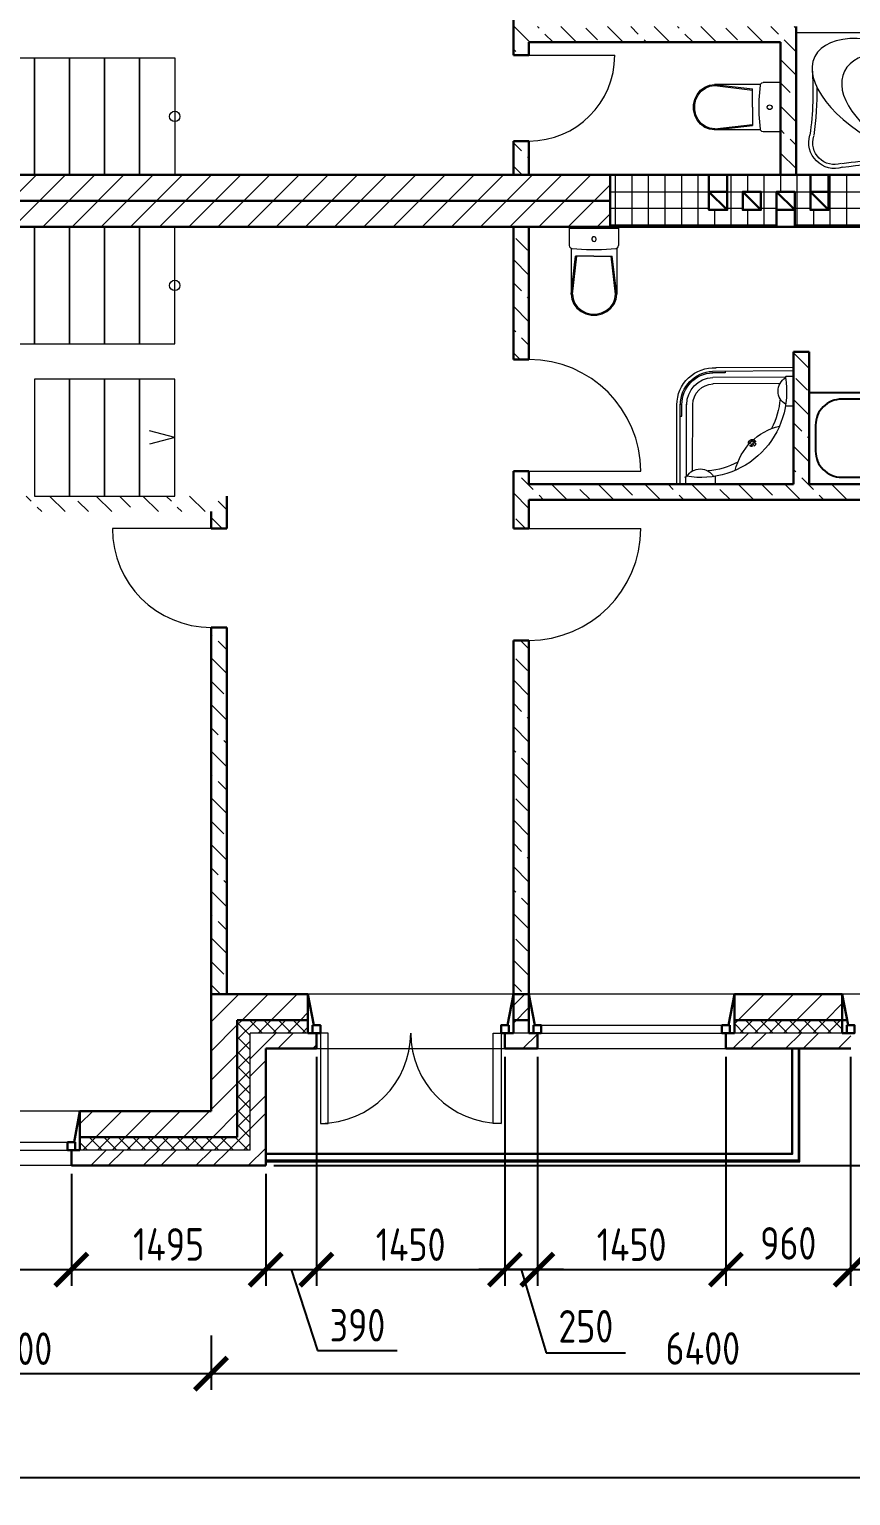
# Model space of a CAD drawing. Header units: millimetres. Extents: x -56498 to 234605, y -296269 to -29969.
# Drawn here: x 87183 to 93502, y -139569 to -128291 of the extents above; entities that cross this region are included whole.
import ezdxf

# ---------------------------------------------------------------- set-up
doc = ezdxf.new("R2010")
doc.units = ezdxf.units.MM
doc.header["$LTSCALE"] = 100
doc.header["$PDMODE"] = 35
doc.linetypes.add('HIDDEN', pattern=[0.375, 0.25, -0.125])
for name, color, linetype, lineweight in [('0.3', 7, 'Continuous', 30), ('Розміри 0.09', 5, 'Continuous', 9), ('Сантехника', 3, 'Continuous', 25), ('Сантехніка 0.18', 92, 'Continuous', 18), ('Тонкі 0.18', 142, 'Continuous', 18), ('Штрихування 0.09', 253, 'Continuous', 9)]:
    doc.layers.add(name, color=color, linetype=linetype, lineweight=lineweight)
doc.styles.add('GOST 2.304', font='CS_Gost2304.shx')
doc.dimstyles.new('SPDS', dxfattribs={"dimscale": 100, "dimtxt": 2.5, "dimasz": 2.5, "dimexe": 1.25, "dimexo": 0.625, "dimtad": 1, "dimrnd": 0.001, "dimtxsty": 'GOST 2.304', "dimblk": 'ARCHTICK', "dimcen": 2.5, "dimdle": 2, "dimadec": 0, "dimazin": 2, "dimtfac": 0.75, "dimtmove": 1, "dimatfit": 3, "dimfxl": 0, "dimtolj": 1, "dimarcsym": 0})

# ---------------------------------------------------------------- blocks, each defined once
blk = doc.blocks.new('_ArchTick')
at = {"color": 0, "linetype": 'ByBlock', "const_width": 0.15}
blk.add_lwpolyline([(-0.5, -0.5), (0.5, 0.5)], dxfattribs=at)
blk = doc.blocks.new('*D146')
at = {"layer": 'Defpoints', "color": 0, "transparency": 16777216}
for p in [(85582, -138293), (88582, -138274), (88582, -138630)]:
    blk.add_point(p, dxfattribs=at)
at = {"layer": 'Розміри 0.09', "color": 0, "lineweight": -2, "transparency": 16777216}
for p, q in [((85582, -138355), (85582, -138755)), ((88582, -138336), (88582, -138755)), ((85382, -138630), (88782, -138630))]:
    blk.add_line(p, q, dxfattribs=at)
at = {"layer": 'Розміри 0.09', "color": 0, "lineweight": -2, "transparency": 16777216, "xscale": 250, "yscale": 250, "zscale": 250, "rotation": 180}
blk.add_blockref('_ArchTick', (85582, -138630), dxfattribs=at)
at = {"layer": 'Розміри 0.09', "color": 0, "lineweight": -2, "transparency": 16777216, "xscale": 250, "yscale": 250, "zscale": 250}
blk.add_blockref('_ArchTick', (88582, -138630), dxfattribs=at)
at = {"layer": 'Розміри 0.09', "color": 0, "transparency": 16777216, "insert": (87082, -138438), "char_height": 250, "attachment_point": 5, "style": 'GOST 2.304'}
blk.add_mtext('\\A1;3000', dxfattribs=at)
blk = doc.blocks.new('*D147')
at = {"layer": 'Defpoints', "color": 0, "transparency": 16777216}
for p in [(94982, -138074), (88582, -138274), (94982, -138630)]:
    blk.add_point(p, dxfattribs=at)
at = {"layer": 'Розміри 0.09', "color": 0, "lineweight": -2, "transparency": 16777216}
for p, q in [((94982, -138137), (94982, -138755)), ((88582, -138336), (88582, -138755)), ((88382, -138630), (95182, -138630))]:
    blk.add_line(p, q, dxfattribs=at)
at = {"layer": 'Розміри 0.09', "color": 0, "lineweight": -2, "transparency": 16777216, "xscale": 250, "yscale": 250, "zscale": 250, "rotation": 180}
blk.add_blockref('_ArchTick', (88582, -138630), dxfattribs=at)
at = {"layer": 'Розміри 0.09', "color": 0, "lineweight": -2, "transparency": 16777216, "xscale": 250, "yscale": 250, "zscale": 250}
blk.add_blockref('_ArchTick', (94982, -138630), dxfattribs=at)
at = {"layer": 'Розміри 0.09', "color": 0, "transparency": 16777216, "insert": (92365, -138436), "char_height": 250, "attachment_point": 5, "style": 'GOST 2.304'}
blk.add_mtext('\\A1;6400', dxfattribs=at)
blk = doc.blocks.new('*D149')
at = {"layer": 'Defpoints', "color": 0, "transparency": 16777216}
for p in [(75082, -138630), (96082, -138630), (96082, -139430)]:
    blk.add_point(p, dxfattribs=at)
at = {"layer": 'Розміри 0.09', "color": 0, "lineweight": -2, "transparency": 16777216}
for p, q in [((75082, -138693), (75082, -139555)), ((96082, -138693), (96082, -139555)), ((74882, -139430), (96282, -139430))]:
    blk.add_line(p, q, dxfattribs=at)
at = {"layer": 'Розміри 0.09', "color": 0, "lineweight": -2, "transparency": 16777216, "xscale": 250, "yscale": 250, "zscale": 250, "rotation": 180}
blk.add_blockref('_ArchTick', (75082, -139430), dxfattribs=at)
at = {"layer": 'Розміри 0.09', "color": 0, "lineweight": -2, "transparency": 16777216, "xscale": 250, "yscale": 250, "zscale": 250}
blk.add_blockref('_ArchTick', (96082, -139430), dxfattribs=at)
at = {"layer": 'Розміри 0.09', "color": 0, "transparency": 16777216, "insert": (84966, -139233), "char_height": 250, "attachment_point": 5, "style": 'GOST 2.304'}
blk.add_mtext('\\A1;21000', dxfattribs=at)
blk = doc.blocks.new('*D183')
at = {"layer": 'Defpoints', "color": 0, "transparency": 16777216}
for p in [(86057, -137030), (87507, -137030), (87507, -137830)]:
    blk.add_point(p, dxfattribs=at)
at = {"layer": 'Розміри 0.09', "color": 0, "lineweight": -2, "transparency": 16777216}
for p, q in [((86057, -137093), (86057, -137955)), ((87507, -137093), (87507, -137955)), ((85857, -137830), (87707, -137830))]:
    blk.add_line(p, q, dxfattribs=at)
at = {"layer": 'Розміри 0.09', "color": 0, "lineweight": -2, "transparency": 16777216, "xscale": 250, "yscale": 250, "zscale": 250, "rotation": 180}
blk.add_blockref('_ArchTick', (86057, -137830), dxfattribs=at)
at = {"layer": 'Розміри 0.09', "color": 0, "lineweight": -2, "transparency": 16777216, "xscale": 250, "yscale": 250, "zscale": 250}
blk.add_blockref('_ArchTick', (87507, -137830), dxfattribs=at)
at = {"layer": 'Розміри 0.09', "color": 0, "transparency": 16777216, "insert": (86782, -137638), "char_height": 250, "attachment_point": 5, "style": 'GOST 2.304'}
blk.add_mtext('\\A1;1450', dxfattribs=at)
blk = doc.blocks.new('*D184')
at = {"layer": 'Defpoints', "color": 0, "transparency": 16777216}
for p in [(87507, -137030), (89002, -137030), (89002, -137830)]:
    blk.add_point(p, dxfattribs=at)
at = {"layer": 'Розміри 0.09', "color": 0, "lineweight": -2, "transparency": 16777216}
for p, q in [((87507, -137093), (87507, -137955)), ((89002, -137093), (89002, -137955)), ((87307, -137830), (89202, -137830))]:
    blk.add_line(p, q, dxfattribs=at)
at = {"layer": 'Розміри 0.09', "color": 0, "lineweight": -2, "transparency": 16777216, "xscale": 250, "yscale": 250, "zscale": 250, "rotation": 180}
blk.add_blockref('_ArchTick', (87507, -137830), dxfattribs=at)
at = {"layer": 'Розміри 0.09', "color": 0, "lineweight": -2, "transparency": 16777216, "xscale": 250, "yscale": 250, "zscale": 250}
blk.add_blockref('_ArchTick', (89002, -137830), dxfattribs=at)
at = {"layer": 'Розміри 0.09', "color": 0, "transparency": 16777216, "insert": (88255, -137636), "char_height": 250, "attachment_point": 5, "style": 'GOST 2.304'}
blk.add_mtext('\\A1;1495', dxfattribs=at)
blk = doc.blocks.new('*D127')
at = {"layer": 'Defpoints', "color": 0, "transparency": 16777216}
for p in [(96502, -136130), (89002, -137030), (97941, -137030)]:
    blk.add_point(p, dxfattribs=at)
at = {"layer": 'Розміри 0.09', "color": 0, "lineweight": -2, "transparency": 16777216}
for p, q in [((97941, -135930), (97941, -137230)), ((96565, -136130), (98066, -136130)), ((89065, -137030), (98066, -137030))]:
    blk.add_line(p, q, dxfattribs=at)
at = {"layer": 'Розміри 0.09', "color": 0, "lineweight": -2, "transparency": 16777216, "xscale": 250, "yscale": 250, "zscale": 250}
for p, rotation in [((97941, -136130), 90), ((97941, -137030), 270)]:
    blk.add_blockref('_ArchTick', p, dxfattribs=dict(at, rotation=rotation))
at = {"layer": 'Розміри 0.09', "color": 0, "transparency": 16777216, "insert": (97747, -136580), "char_height": 250, "attachment_point": 5, "rotation": 90, "style": 'GOST 2.304'}
blk.add_mtext('\\A1;900', dxfattribs=at)
blk = doc.blocks.new('*D129')
at = {"layer": 'Defpoints', "color": 0, "transparency": 16777216}
for p in [(93502, -136130), (94952, -136130), (94952, -137830)]:
    blk.add_point(p, dxfattribs=at)
at = {"layer": 'Розміри 0.09', "color": 0, "lineweight": -2, "transparency": 16777216}
for p, q in [((93502, -136193), (93502, -137955)), ((94952, -136193), (94952, -137955)), ((93302, -137830), (95152, -137830))]:
    blk.add_line(p, q, dxfattribs=at)
at = {"layer": 'Розміри 0.09', "color": 0, "lineweight": -2, "transparency": 16777216, "xscale": 250, "yscale": 250, "zscale": 250, "rotation": 180}
blk.add_blockref('_ArchTick', (93502, -137830), dxfattribs=at)
at = {"layer": 'Розміри 0.09', "color": 0, "lineweight": -2, "transparency": 16777216, "xscale": 250, "yscale": 250, "zscale": 250}
blk.add_blockref('_ArchTick', (94952, -137830), dxfattribs=at)
at = {"layer": 'Розміри 0.09', "color": 0, "transparency": 16777216, "insert": (94227, -137638), "char_height": 250, "attachment_point": 5, "style": 'GOST 2.304'}
blk.add_mtext('\\A1;1450', dxfattribs=at)
blk = doc.blocks.new('*D130')
at = {"layer": 'Defpoints', "color": 0, "transparency": 16777216}
for p in [(91092, -136130), (92542, -136130), (92542, -137830)]:
    blk.add_point(p, dxfattribs=at)
at = {"layer": 'Розміри 0.09', "color": 0, "lineweight": -2, "transparency": 16777216}
for p, q in [((91092, -136193), (91092, -137955)), ((92542, -136193), (92542, -137955)), ((90892, -137830), (92742, -137830))]:
    blk.add_line(p, q, dxfattribs=at)
at = {"layer": 'Розміри 0.09', "color": 0, "lineweight": -2, "transparency": 16777216, "xscale": 250, "yscale": 250, "zscale": 250, "rotation": 180}
blk.add_blockref('_ArchTick', (91092, -137830), dxfattribs=at)
at = {"layer": 'Розміри 0.09', "color": 0, "lineweight": -2, "transparency": 16777216, "xscale": 250, "yscale": 250, "zscale": 250}
blk.add_blockref('_ArchTick', (92542, -137830), dxfattribs=at)
at = {"layer": 'Розміри 0.09', "color": 0, "transparency": 16777216, "insert": (91817, -137638), "char_height": 250, "attachment_point": 5, "style": 'GOST 2.304'}
blk.add_mtext('\\A1;1450', dxfattribs=at)
blk = doc.blocks.new('*D131')
at = {"layer": 'Defpoints', "color": 0, "transparency": 16777216}
for p in [(89392, -136130), (90842, -136130), (90842, -137830)]:
    blk.add_point(p, dxfattribs=at)
at = {"layer": 'Розміри 0.09', "color": 0, "lineweight": -2, "transparency": 16777216}
for p, q in [((89392, -136193), (89392, -137955)), ((90842, -136193), (90842, -137955)), ((89192, -137830), (91042, -137830))]:
    blk.add_line(p, q, dxfattribs=at)
at = {"layer": 'Розміри 0.09', "color": 0, "lineweight": -2, "transparency": 16777216, "xscale": 250, "yscale": 250, "zscale": 250, "rotation": 180}
blk.add_blockref('_ArchTick', (89392, -137830), dxfattribs=at)
at = {"layer": 'Розміри 0.09', "color": 0, "lineweight": -2, "transparency": 16777216, "xscale": 250, "yscale": 250, "zscale": 250}
blk.add_blockref('_ArchTick', (90842, -137830), dxfattribs=at)
at = {"layer": 'Розміри 0.09', "color": 0, "transparency": 16777216, "insert": (90117, -137638), "char_height": 250, "attachment_point": 5, "style": 'GOST 2.304'}
blk.add_mtext('\\A1;1450', dxfattribs=at)
blk = doc.blocks.new('*D132')
at = {"layer": 'Defpoints', "color": 0, "transparency": 16777216}
for p in [(89392, -136130), (89002, -137030), (89392, -137830)]:
    blk.add_point(p, dxfattribs=at)
at = {"layer": 'Розміри 0.09', "color": 0, "lineweight": -2, "transparency": 16777216}
for p, q in [((89392, -136193), (89392, -137955)), ((89002, -137093), (89002, -137955)), ((88802, -137830), (89592, -137830)), ((89197, -137830), (89401, -138453)), ((89401, -138453), (90014, -138453))]:
    blk.add_line(p, q, dxfattribs=at)
at = {"layer": 'Розміри 0.09', "color": 0, "lineweight": -2, "transparency": 16777216, "xscale": 250, "yscale": 250, "zscale": 250, "rotation": 180}
blk.add_blockref('_ArchTick', (89002, -137830), dxfattribs=at)
at = {"layer": 'Розміри 0.09', "color": 0, "lineweight": -2, "transparency": 16777216, "xscale": 250, "yscale": 250, "zscale": 250}
blk.add_blockref('_ArchTick', (89392, -137830), dxfattribs=at)
at = {"layer": 'Розміри 0.09', "color": 0, "transparency": 16777216, "insert": (89708, -138258), "char_height": 250, "attachment_point": 5, "style": 'GOST 2.304'}
blk.add_mtext('\\A1;390', dxfattribs=at)
blk = doc.blocks.new('*D133')
at = {"layer": 'Defpoints', "color": 0, "transparency": 16777216}
for p in [(92542, -136130), (93502, -136130), (93502, -137830)]:
    blk.add_point(p, dxfattribs=at)
at = {"layer": 'Розміри 0.09', "color": 0, "lineweight": -2, "transparency": 16777216}
for p, q in [((92542, -136193), (92542, -137955)), ((93502, -136193), (93502, -137955)), ((92342, -137830), (93702, -137830))]:
    blk.add_line(p, q, dxfattribs=at)
at = {"layer": 'Розміри 0.09', "color": 0, "lineweight": -2, "transparency": 16777216, "xscale": 250, "yscale": 250, "zscale": 250, "rotation": 180}
blk.add_blockref('_ArchTick', (92542, -137830), dxfattribs=at)
at = {"layer": 'Розміри 0.09', "color": 0, "lineweight": -2, "transparency": 16777216, "xscale": 250, "yscale": 250, "zscale": 250}
blk.add_blockref('_ArchTick', (93502, -137830), dxfattribs=at)
at = {"layer": 'Розміри 0.09', "color": 0, "transparency": 16777216, "insert": (93022, -137628), "char_height": 250, "attachment_point": 5, "style": 'GOST 2.304'}
blk.add_mtext('\\A1;960', dxfattribs=at)
blk = doc.blocks.new('*D140')
at = {"layer": 'Defpoints', "color": 0, "transparency": 16777216}
for p in [(90842, -136130), (91092, -136130), (90842, -137830)]:
    blk.add_point(p, dxfattribs=at)
at = {"layer": 'Розміри 0.09', "color": 0, "lineweight": -2, "transparency": 16777216}
for p, q in [((90842, -136193), (90842, -137955)), ((91092, -136193), (91092, -137955)), ((91292, -137830), (90642, -137830)), ((90967, -137830), (91159, -138469)), ((91159, -138469), (91771, -138469))]:
    blk.add_line(p, q, dxfattribs=at)
at = {"layer": 'Розміри 0.09', "color": 0, "lineweight": -2, "transparency": 16777216, "xscale": 250, "yscale": 250, "zscale": 250, "rotation": 180}
blk.add_blockref('_ArchTick', (90842, -137830), dxfattribs=at)
at = {"layer": 'Розміри 0.09', "color": 0, "lineweight": -2, "transparency": 16777216, "xscale": 250, "yscale": 250, "zscale": 250}
blk.add_blockref('_ArchTick', (91092, -137830), dxfattribs=at)
at = {"layer": 'Розміри 0.09', "color": 0, "transparency": 16777216, "insert": (91465, -138266), "char_height": 250, "attachment_point": 5, "style": 'GOST 2.304'}
blk.add_mtext('\\A1;250', dxfattribs=at)
blk = doc.blocks.new('*D200')
at = {"layer": 'Defpoints', "color": 0, "transparency": 16777216}
for p in [(96502, -136130), (89002, -137030), (97941, -137030)]:
    blk.add_point(p, dxfattribs=at)
at = {"layer": 'Розміри 0.09', "color": 0, "lineweight": -2, "transparency": 16777216}
for p, q in [((97941, -135930), (97941, -137230)), ((96565, -136130), (98066, -136130)), ((89065, -137030), (98066, -137030))]:
    blk.add_line(p, q, dxfattribs=at)
at = {"layer": 'Розміри 0.09', "color": 0, "lineweight": -2, "transparency": 16777216, "xscale": 250, "yscale": 250, "zscale": 250}
for p, rotation in [((97941, -136130), 90), ((97941, -137030), 270)]:
    blk.add_blockref('_ArchTick', p, dxfattribs=dict(at, rotation=rotation))
at = {"layer": 'Розміри 0.09', "color": 0, "transparency": 16777216, "insert": (97747, -136580), "char_height": 250, "attachment_point": 5, "rotation": 90, "style": 'GOST 2.304'}
blk.add_mtext('\\A1;900', dxfattribs=at)
blk = doc.blocks.new('K10-9')
blk.add_lwpolyline([(0, 0), (0, 700), (1800, 700), (1800, 0)], close=True)
for points in [[(50, 250), (50, 450, -0.414214), (250, 650), (1550, 650, -0.414214), (1750, 450), (1750, 345, -0.414214)], [(1750, 342), (1750, 250, -0.414214), (1550, 50), (250, 50, -0.414214), (50, 250)]]:
    blk.add_lwpolyline(points, format="xyb")
blk.add_circle((1629, 350), 33.3)
blk = doc.blocks.new('symb 2D VAN Unitaz PODV-01 PLN')
for p, q in [((0, 190), (132, 190)), ((0, -190), (0, 190)), ((154, 175), (507, 175)), ((506, 175), (216, 141)), ((506, 166), (216, 132)), ((216, 0), (216, 141)), ((216, 0), (216, -141)), ((0, -190), (132, -190)), ((154, -175), (507, -175)), ((506, -166), (216, -132)), ((506, -175), (216, -141))]:
    blk.add_line(p, q)
for points in [[(155, 170), (151, 180), (143, 187), (132, 190)], [(155, -170), (163, -57), (163, 57), (155, 170)], [(506, -166), (543, -161), (578, -147), (609, -124), (634, -94), (651, -59), (660, -20), (660, 20), (651, 59), (634, 94), (609, 124), (578, 147), (543, 161), (506, 166)], [(507, -175), (546, -170), (583, -155), (615, -131), (641, -99), (659, -62), (669, -21), (669, 21), (659, 62), (641, 99), (615, 131), (583, 155), (546, 170), (507, 175)], [(132, -190), (143, -187), (151, -180), (155, -170)]]:
    blk.add_lwpolyline(points)
blk.add_lwpolyline([(84, 18), (72, 14), (65, 3), (67, -9), (77, -17), (90, -17), (100, -9), (102, 3), (96, 14)], close=True)
blk = doc.blocks.new('A$C4AAB7A9B')
at = {"linetype": 'Continuous'}
for p, q in [((0, 897), (596, 895)), ((0, 0), (0, 897)), ((0, 871), (622, 868)), ((52, 831), (0, 831)), ((61, 823), (621, 820)), ((524, 870), (524, 857)), ((524, 857), (622, 857)), ((103, 775), (621, 772)), ((61, 602), (0, 602)), ((775, 103), (774, 615)), ((823, 61), (822, 615)), ((859, 524), (858, 615)), ((871, 0), (870, 615)), ((897, 0), (896, 615)), ((870, 524), (859, 524)), ((317, 344), (317, 333)), ((344, 317), (333, 317)), ((602, 61), (602, 0)), ((831, 52), (831, 0)), ((0, 0), (897, 0))]:
    blk.add_line(p, q, dxfattribs=at)
at = {"linetype": 'HIDDEN'}
for p, q in [((289, 317), (333, 317)), ((317, 289), (317, 333))]:
    blk.add_line(p, q, dxfattribs=at)
at = {"linetype": 'Continuous'}
for radius in [1.536381458572577e-11, 1.71772669036928e-11]:
    blk.add_circle((317, 317), radius, dxfattribs=at)
for centre, radius, start, end in [((710, 710), 658, 170.1218, 279.8874), ((54, 825), 6.99, 343.4397, 108.6657), ((-1, 717), 119, 299.8002, 59.0743), ((613, 612), 283, 359.7994, 93.591), ((614, 613), 207, 359.7202, 88.3907), ((614, 613), 244, 359.7202, 88.3907), ((614, 613), 255, 359.7202, 88.3907), ((614, 613), 159, 359.7202, 88.3907), ((710, 710), 610, 184.9964, 207.5101), ((0, 0), 460, 13.3198, 76.6788), ((317, 317), 27.7, 338.8133, 111.1867), ((317, 317), 16.8, 359.0582, 90.9418), ((710, 710), 610, 242.4884, 264.9996), ((717, -1), 119, 30.9257, 150.1998), ((825, 54), 6.99, 341.3343, 106.5603)]:
    blk.add_arc(centre, radius, start, end, dxfattribs=at)
at = {"linetype": 'HIDDEN'}
for radius, start, end in [(27.7, 111.1867, 338.8133), (16.8, 90.9418, 359.0582)]:
    blk.add_arc((317, 317), radius, start, end, dxfattribs=at)
blk = doc.blocks.new('s_riho')
for p, q in [((0, 1400), (0, 0)), ((0, 1400), (150, 1400)), ((900, 481.2), (900, 0)), ((0, 0), (900, 0))]:
    blk.add_line(p, q)
blk.add_circle((590, 890), 39.5)
for centre, radius, start, end in [((-94.5, 435), 995.5, 2.66113, 75.7857), ((-2691.1, 682.6), 2766.5, 351.90597, 5.80621), ((-2691.1, 682.6), 2791.5, 351.90597, 1.5857), ((204.5, 244.6), 164, 162.7961, 286.89884), ((204.5, 244.6), 139, 162.7961, 286.89884), ((529.8, -1945), 2076.6, 89.24614, 97.77654), ((529.8, -1945), 2051.6, 86.02724, 97.77654)]:
    blk.add_arc(centre, radius, start, end)
for centre, major_axis, ratio in [((462.1, 696), (287.1, -577.6), 0.488372), ((422.9, 776.3), (233.7, -470.1), 0.552381)]:
    blk.add_ellipse(centre, major_axis=major_axis, ratio=ratio)

msp = doc.modelspace()

# ---------------------------------------------------------------- hatches: boundary and pattern name
at = {"layer": 'Штрихування 0.09'}
h = msp.add_hatch(dxfattribs=at)
h.set_pattern_fill('ANSI31', color=256, scale=50, style=0)
h.paths.add_polyline_path([(85582.29, -127420.359), (85382.29, -127420.359), (85382.29, -128240.359), (85382.29, -128510.359), (85382.29, -129410.359), (84482.29, -129410.359), (84212.29, -129410.359), (83942.29, -129410.359), (83672.29, -129410.359), (83402.29, -129410.359), (83132.29, -129410.359), (82862.29, -129410.359), (82852.29, -129410.359), (81462.29, -129410.359), (81462.29, -129610.359), (85582.29, -129610.359)])
h.paths.add_polyline_path([(85582.29, -129610.359), (81462.29, -129610.359), (81462.29, -129810.359), (85382.29, -129810.359), (85382.29, -130710.359), (85382.29, -130980.359), (85382.29, -131800.329), (85582.29, -131800.329)])
h.paths.add_polyline_path([(91652.29, -129610.359), (91652.29, -129410.359), (85782.29, -129410.359), (85782.29, -127420.359), (85582.29, -127420.359), (85582.29, -129610.359)])
h.paths.add_polyline_path([(91652.29, -129810.359), (91652.29, -129610.359), (85582.29, -129610.359), (85582.29, -131800.329), (85782.29, -131800.329), (85782.29, -129810.359)])
h = msp.add_hatch(dxfattribs=at)
h.set_pattern_fill('ANSI33', color=256, scale=40, angle=90, style=0)
h.paths.add_polyline_path([(93082.292, -128270.359), (91027.292, -128270.359), (91027.292, -128190.359), (90907.292, -128190.359), (90907.292, -128490.359), (91027.292, -128490.359), (91027.292, -128390.359), (92962.292, -128390.359), (92962.292, -129410.359), (93082.292, -129410.359)])
h = msp.add_hatch(dxfattribs=at)
h.set_pattern_fill('ANSI33', color=256, scale=40, angle=90, style=0)
h.paths.add_polyline_path([(91027.292, -129150.359), (90907.292, -129150.359), (90907.292, -129410.359), (91027.292, -129410.359)])
h = msp.add_hatch(dxfattribs=at)
h.set_pattern_fill('NET', color=256, scale=40, style=0)
h.paths.add_polyline_path([(91902.29, -129410.359), (91652.29, -129410.359), (91652.29, -129610.359), (91902.29, -129610.359)])
h.paths.add_polyline_path([(91902.29, -129610.359), (91652.29, -129610.359), (91652.29, -129810.359), (91902.29, -129810.359)])
h.paths.add_polyline_path([(93582.29, -129410.359), (93332.29, -129410.359), (93332.29, -129540.359), (93332.29, -129680.359), (93192.29, -129680.359), (93192.29, -129540.359), (93192.29, -129410.359), (93082.292, -129410.359), (92552.29, -129410.359), (92552.29, -129540.359), (92552.29, -129680.359), (92412.29, -129680.359), (92412.29, -129540.359), (92412.29, -129410.359), (91902.29, -129410.359), (91902.29, -129810.359), (92932.29, -129810.359), (92932.29, -129680.359), (92932.29, -129540.359), (93072.29, -129540.359), (93072.29, -129680.359), (93072.29, -129810.359), (93582.29, -129810.359)])
h.paths.add_polyline_path([(92812.29, -129540.359), (92812.29, -129680.359), (92672.29, -129680.359), (92672.29, -129540.359)], flags=16)
h = msp.add_hatch(dxfattribs=at)
h.set_pattern_fill('ANSI33', color=256, scale=40, angle=90, style=0)
h.paths.add_polyline_path([(91027.292, -129810.359), (90907.292, -129810.359), (90907.292, -130830.359), (91027.292, -130830.359)])
h = msp.add_hatch(dxfattribs=at)
h.set_pattern_fill('ANSI33', color=256, scale=40, angle=90, style=0)
h.paths.add_polyline_path([(94982.29, -131790.359), (93182.29, -131790.359), (93182.29, -130770.359), (93062.29, -130770.359), (93062.29, -131790.359), (91027.292, -131790.359), (91027.292, -131690.359), (90907.292, -131690.359), (90907.292, -132130.359), (91027.292, -132130.359), (91027.292, -131910.359), (94982.29, -131910.359)])
h = msp.add_hatch(dxfattribs=at)
h.set_pattern_fill('ANSI33', color=256, scale=40, angle=90, style=0)
h.paths.add_polyline_path([(88702.29, -131880.359), (88312.29, -131880.359), (88312.29, -131890.359), (86829.29, -131890.359), (86796.29, -132000.359), (88582.29, -132000.359), (88582.29, -132130.359), (88702.29, -132130.359)])
h.paths.add_polyline_path([(86679.29, -131890.359), (85782.29, -131890.359), (85782.29, -132000.359), (86646.29, -132000.359)])
h.paths.add_polyline_path([(86682.29, -131880.359), (85782.29, -131880.359), (85782.29, -131890.359), (86679.29, -131890.359)])
h.paths.add_polyline_path([(86832.29, -131880.359), (86682.29, -131880.359), (86679.29, -131890.359), (86829.29, -131890.359)])
h.paths.add_polyline_path([(86829.29, -131890.359), (86679.29, -131890.359), (86646.29, -132000.359), (86796.29, -132000.359)])
h.paths.add_polyline_path([(88312.29, -131880.359), (86832.29, -131880.359), (86829.29, -131890.359), (88312.29, -131890.359)], flags=17)
h = msp.add_hatch(dxfattribs=at)
h.set_pattern_fill('ANSI33', color=256, scale=40, angle=90, style=0)
h.paths.add_polyline_path([(88702.29, -132890.359), (88582.29, -132890.359), (88582.29, -135710.359), (88702.29, -135710.359)])
h = msp.add_hatch(dxfattribs=at)
h.set_pattern_fill('ANSI33', color=256, scale=40, angle=90, style=0)
h.paths.add_polyline_path([(91027.292, -132990.359), (90907.292, -132990.359), (90907.292, -135710.359), (91027.292, -135710.359)])
h = msp.add_hatch(dxfattribs=at)
h.set_pattern_fill('ANSI31', color=256, scale=50, style=0)
h.paths.add_polyline_path([(88782.29, -135910.359), (89327.29, -135910.359), (89327.29, -135710.359), (88582.29, -135710.359), (88582.29, -136610.359), (87572.29, -136610.359), (87572.29, -136810.359), (88782.29, -136810.359)])
h = msp.add_hatch(dxfattribs=at)
h.set_pattern_fill('ANSI32', color=256, scale=30, style=0)
h.paths.add_polyline_path([(91092.292, -136010.359), (91062.292, -136010.359), (91027.292, -136010.359), (90842.29, -136010.359), (90842.29, -136130.359), (91092.292, -136130.359)])
h.paths.add_polyline_path([(91027.292, -135910.359), (90907.29, -135910.359), (90907.29, -136010.359), (91027.292, -136010.359)])
h.paths.add_polyline_path([(91027.292, -135710.359), (90907.29, -135710.359), (90907.29, -135910.359), (91027.292, -135910.359)])
h = msp.add_hatch(dxfattribs=at)
h.set_pattern_fill('ANSI31', color=256, scale=50, style=0)
h.paths.add_polyline_path([(93437.286, -135710.359), (92607.292, -135710.359), (92607.292, -135910.359), (93437.286, -135910.359)])
h = msp.add_hatch(dxfattribs=at)
h.set_pattern_fill('ANSI37', color=256, scale=25, style=0)
h.paths.add_polyline_path([(88882.29, -136010.359), (89327.29, -136010.359), (89327.29, -135910.359), (88782.29, -135910.359), (88782.29, -136810.359), (87572.29, -136810.359), (87572.29, -136910.359), (88882.29, -136910.359)])
h = msp.add_hatch(dxfattribs=at)
h.set_pattern_fill('ANSI37', color=256, scale=25, style=0)
h.paths.add_polyline_path([(93437.286, -135910.359), (92607.292, -135910.359), (92607.292, -136010.359), (93437.286, -136010.359)])
h = msp.add_hatch(dxfattribs=at)
h.set_pattern_fill('ANSI32', color=256, scale=30, style=0)
h.paths.add_polyline_path([(89002.29, -136130.359), (89392.29, -136130.359), (89392.29, -136010.359), (89362.29, -136010.359), (89327.29, -136010.359), (88882.29, -136010.359), (88882.29, -136910.359), (87572.29, -136910.359), (87507.29, -136910.359), (87507.29, -137030.359), (89002.29, -137030.359)])
h = msp.add_hatch(dxfattribs=at)
h.set_pattern_fill('ANSI32', color=256, scale=30, style=0)
h.paths.add_polyline_path([(93502.286, -136010.359), (93472.286, -136010.359), (93437.286, -136010.359), (92542.292, -136010.359), (92542.292, -136130.359), (93502.286, -136130.359)])

# ---------------------------------------------------------------- linework, layer by layer
at = {"layer": '0.3'}
for p, q in [((90907.292, -128490.359), (90907.292, -128190.359)), ((93082.292, -128270.359), (93082.292, -129410.359)), ((91027.292, -128390.359), (92962.292, -128390.359)), ((91027.292, -128490.359), (91027.292, -128390.359)), ((91027.292, -128490.359), (91027.292, -128390.359)), ((92962.292, -128390.359), (92962.292, -129410.359)), ((90907.292, -128490.359), (91027.292, -128490.359)), ((90907.292, -129410.359), (90907.292, -129150.359)), ((90907.292, -129150.359), (91027.292, -129150.359)), ((91027.292, -129410.359), (91027.292, -129150.359)), ((85782.29, -129410.359), (94982.29, -129410.359)), ((85782.29, -129410.359), (94982.29, -129410.359)), ((91652.29, -129410.359), (91652.29, -129810.359)), ((92412.29, -129410.359), (92412.29, -129540.359)), ((92552.29, -129410.359), (92552.29, -129540.359)), ((93192.29, -129410.359), (93192.29, -129540.359)), ((93332.29, -129410.359), (93332.29, -129540.359)), ((85582.29, -129610.359), (91652.29, -129610.359)), ((92932.29, -129680.359), (92932.29, -129810.359)), ((93072.29, -129680.359), (93072.29, -129810.359)), ((85782.29, -129810.359), (94982.29, -129810.359)), ((85782.29, -129810.359), (94982.29, -129810.359)), ((90907.292, -129810.359), (90907.292, -130830.359)), ((91027.292, -129810.359), (91027.292, -130830.359)), ((93062.29, -131790.359), (93062.29, -130770.359)), ((93062.29, -130770.359), (93182.29, -130770.359)), ((93182.29, -131790.359), (93182.29, -130770.359)), ((90907.292, -130830.359), (91027.292, -130830.359)), ((90907.292, -131690.359), (90907.292, -132130.359)), ((90907.292, -131690.359), (91027.292, -131690.359)), ((91027.292, -131690.359), (91027.292, -131790.359)), ((91027.292, -131790.359), (93062.29, -131790.359)), ((93182.29, -131790.359), (94982.29, -131790.359)), ((88702.29, -131880.359), (88702.29, -132130.359)), ((91027.292, -131910.359), (94982.29, -131910.359)), ((91027.292, -131910.359), (91027.292, -132130.359)), ((88582.29, -132000.359), (88582.29, -132130.359)), ((88702.29, -132130.359), (88582.29, -132130.359)), ((90907.292, -132130.359), (91027.292, -132130.359)), ((88582.29, -132890.359), (88582.29, -135710.359)), ((88702.29, -132890.359), (88582.29, -132890.359)), ((88702.29, -132890.359), (88702.29, -135710.359)), ((90907.292, -132990.359), (90907.292, -135710.359)), ((90907.292, -132990.359), (91027.292, -132990.359)), ((91027.292, -132990.359), (91027.292, -135710.359)), ((89327.29, -135710.359), (88582.29, -135710.359)), ((88582.29, -136610.359), (88582.29, -135710.359)), ((89327.29, -135710.359), (89327.29, -136010.359)), ((89372.29, -135950.359), (89327.29, -135710.359)), ((90862.29, -135950.359), (90907.29, -135710.359)), ((91027.292, -135710.359), (90907.29, -135710.359)), ((90907.29, -135710.359), (90907.29, -136010.359)), ((91027.292, -135710.359), (91027.292, -136010.359)), ((91072.292, -135950.359), (91027.292, -135710.359)), ((92562.292, -135950.359), (92607.292, -135710.359)), ((93437.286, -135710.359), (92607.292, -135710.359)), ((92607.292, -135710.359), (92607.292, -136010.359)), ((93437.286, -135710.359), (93437.286, -136010.359)), ((93482.286, -135950.359), (93437.286, -135710.359)), ((89327.29, -135910.359), (88782.29, -135910.359)), ((88782.29, -136810.359), (88782.29, -135910.359)), ((91027.292, -135910.359), (90907.29, -135910.359)), ((93474.786, -135910.359), (92607.292, -135910.359)), ((89327.29, -136010.359), (89392.29, -136010.359)), ((89392.29, -136130.359), (89392.29, -136010.359)), ((90842.29, -136130.359), (90842.29, -136010.359)), ((90907.29, -136010.359), (90842.29, -136010.359)), ((91027.292, -136010.359), (91092.292, -136010.359)), ((91092.292, -136130.359), (91092.292, -136010.359)), ((92542.292, -136130.359), (92542.292, -136010.359)), ((92607.292, -136010.359), (92542.292, -136010.359)), ((93437.286, -136010.359), (93502.286, -136010.359)), ((89392.29, -136130.359), (89002.29, -136130.359)), ((89002.29, -137030.359), (89002.29, -136130.359)), ((91092.292, -136130.359), (90842.29, -136130.359)), ((93502.286, -136130.359), (92542.292, -136130.359)), ((87527.29, -136850.359), (87572.29, -136610.359)), ((88582.29, -136610.359), (87572.29, -136610.359)), ((87572.29, -136610.359), (87572.29, -136910.359)), ((87507.29, -137030.359), (87507.29, -136910.359)), ((87572.29, -136910.359), (87507.29, -136910.359)), ((88782.29, -136810.359), (87572.29, -136810.359)), ((89002.29, -137030.359), (87507.29, -137030.359))]:
    msp.add_line(p, q, dxfattribs=at)
for points in [[(92412.29, -129540.359), (92412.29, -129680.359), (92552.29, -129680.359), (92412.29, -129540.359), (92552.29, -129540.359), (92552.29, -129680.359)], [(92672.29, -129540.359), (92672.29, -129680.359), (92812.29, -129680.359), (92672.29, -129540.359), (92812.29, -129540.359), (92812.29, -129680.359)], [(92932.29, -129540.359), (92932.29, -129680.359), (93072.29, -129680.359), (92932.29, -129540.359), (93072.29, -129540.359), (93072.29, -129680.359)], [(93192.29, -129540.359), (93192.29, -129680.359), (93332.29, -129680.359), (93192.29, -129540.359), (93332.29, -129540.359), (93332.29, -129680.359)], [(89002.29, -136990.359), (93102.29, -136990.359), (93102.29, -136130.359)], [(89002.29, -136940.359), (93052.29, -136940.359), (93052.29, -136130.359)]]:
    msp.add_lwpolyline(points, dxfattribs=at)
for points in [[(89362.29, -135950.359), (89362.29, -136010.359), (89422.29, -136010.359), (89422.29, -135950.359)], [(90872.29, -135950.359), (90872.29, -136010.359), (90812.29, -136010.359), (90812.29, -135950.359)], [(91062.292, -135950.359), (91062.292, -136010.359), (91122.292, -136010.359), (91122.292, -135950.359)], [(92572.292, -135950.359), (92572.292, -136010.359), (92512.292, -136010.359), (92512.292, -135950.359)], [(93472.286, -135950.359), (93472.286, -136010.359), (93532.286, -136010.359), (93532.286, -135950.359)], [(87537.29, -136850.359), (87537.29, -136910.359), (87477.29, -136910.359), (87477.29, -136850.359)]]:
    msp.add_lwpolyline(points, close=True, dxfattribs=at)
at = {"layer": 'Тонкі 0.18'}
for p, q in [((91027.292, -128490.359), (91687.292, -128490.359)), ((88302.29, -131430.359), (88109.105, -131378.595)), ((88302.29, -131430.359), (88109.105, -131482.122)), ((91027.292, -131690.359), (91887.292, -131690.359)), ((88582.29, -132130.359), (87822.29, -132130.359)), ((91027.292, -132130.359), (91887.292, -132130.359)), ((90907.29, -135710.359), (89327.29, -135710.359)), ((92607.292, -135710.359), (91027.292, -135710.359)), ((95017.289, -135710.359), (93437.286, -135710.359)), ((91122.292, -135950.359), (92512.292, -135950.359)), ((89452.29, -136010.359), (88882.29, -136010.359)), ((88882.29, -136910.359), (88882.29, -136010.359)), ((91092.292, -136010.359), (90842.29, -136010.359)), ((91122.292, -136010.359), (92512.292, -136010.359)), ((93497.29, -136010.359), (92542.292, -136010.359)), ((91092.292, -136130.359), (92542.292, -136130.359)), ((87572.29, -136610.359), (85992.29, -136610.359)), ((86087.29, -136850.359), (87477.29, -136850.359)), ((86087.29, -136910.359), (87477.29, -136910.359)), ((88882.29, -136910.359), (87572.29, -136910.359)), ((87507.29, -137030.359), (86057.29, -137030.359))]:
    msp.add_line(p, q, dxfattribs=at)
for points in [[(86952.29, -128510.359), (87222.29, -128510.359), (87222.29, -129410.359), (86952.29, -129410.359)], [(87222.29, -128510.359), (87492.29, -128510.359), (87492.29, -129410.359), (87222.29, -129410.359)], [(87492.29, -128510.359), (87762.29, -128510.359), (87762.29, -129410.359), (87492.29, -129410.359)], [(87762.29, -128510.359), (88032.29, -128510.359), (88032.29, -129410.359), (87762.29, -129410.359)], [(88032.29, -128510.359), (88302.29, -128510.359), (88302.29, -129410.359), (88032.29, -129410.359)], [(86952.29, -130710.359), (87222.29, -130710.359), (87222.29, -129810.359), (86952.29, -129810.359)], [(87222.29, -130710.359), (87492.29, -130710.359), (87492.29, -129810.359), (87222.29, -129810.359)], [(87492.29, -130710.359), (87762.29, -130710.359), (87762.29, -129810.359), (87492.29, -129810.359)], [(87762.29, -130710.359), (88032.29, -130710.359), (88032.29, -129810.359), (87762.29, -129810.359)], [(88032.29, -130710.359), (88302.29, -130710.359), (88302.29, -129810.359), (88032.29, -129810.359)], [(87222.29, -131880.359), (87492.29, -131880.359), (87492.29, -130980.359), (87222.29, -130980.359)], [(87492.29, -131880.359), (87762.29, -131880.359), (87762.29, -130980.359), (87492.29, -130980.359)], [(87762.29, -131880.359), (88032.29, -131880.359), (88032.29, -130980.359), (87762.29, -130980.359)], [(88032.29, -131880.359), (88302.29, -131880.359), (88302.29, -130980.359), (88032.29, -130980.359)]]:
    msp.add_lwpolyline(points, close=True, dxfattribs=at)
msp.add_lwpolyline([(89002.29, -137000.359), (93112.29, -137000.359), (93112.29, -136130.359)], dxfattribs=at)
for centre in [(88302.29, -128960.359), (88302.29, -130260.359)]:
    msp.add_circle(centre, 40, dxfattribs=at)
for centre, radius, start, end in [((91027.292, -128490.359), 660, 270, 0), ((91027.292, -131690.359), 860, 0, 90), ((88582.29, -132130.359), 760, 180, 270), ((91027.292, -132130.359), 860, 270, 0)]:
    msp.add_arc(centre, radius, start, end, dxfattribs=at)
at = {"layer": 'Штрихування 0.09'}
for p, q in [((90907.29, -135710.359), (89327.29, -135710.359)), ((89392.29, -136130.359), (90842.29, -136130.359))]:
    msp.add_line(p, q, dxfattribs=at)
for points in [[(89422.29, -136010.359), (89422.29, -136705.359), (89482.29, -136705.359), (89482.29, -136010.359)], [(90812.29, -136010.359), (90812.29, -136705.359), (90752.29, -136705.359), (90752.29, -136010.359)]]:
    msp.add_lwpolyline(points, close=True, dxfattribs=at)
for centre, start, end in [((89422.29, -136010.359), 270, 0), ((90812.29, -136010.359), 180, 270)]:
    msp.add_arc(centre, 695, start, end, dxfattribs=at)

# ---------------------------------------------------------------- block references
at = {"layer": 'Сантехника', "xscale": -1, "rotation": 180}
msp.add_blockref('K10-9', (93182.29, -131085.359), dxfattribs=at)
at = {"layer": 'Сантехніка 0.18', "xscale": -1.214285714318976, "yscale": 1.214285714318976, "zscale": 1.2142857142857, "rotation": 270}
msp.add_blockref('s_riho', (93082.296, -129410.359), dxfattribs=at)
at = {"layer": 'Сантехніка 0.18', "xscale": -1}
msp.add_blockref('symb 2D VAN Unitaz PODV-01 PLN', (92962.292, -128890.039), dxfattribs=at)
at = {"layer": 'Сантехніка 0.18', "rotation": 270}
msp.add_blockref('symb 2D VAN Unitaz PODV-01 PLN', (91527.292, -129820.678), dxfattribs=at)
at = {"layer": 'Сантехніка 0.18', "xscale": -1, "rotation": 359.9999996731648}
msp.add_blockref('A$C4AAB7A9B', (93061.583, -131789.652), dxfattribs=at)

# ---------------------------------------------------------------- dimensions: what is measured, and where the dimension line sits
at = {"layer": 'Розміри 0.09'}
for base, p1, p2, angle, picture, middle in [((97941.29, -137030.359), (96502.29, -136130.359), (89002.29, -137030.359), 270, '*D127', (97746.556, -136580.359)), ((97941.29, -137030.359), (96502.29, -136130.359), (89002.29, -137030.359), 270, '*D200', (97746.556, -136580.359)), ((90842.29, -137830.359), (89392.29, -136130.359), (90842.29, -136130.359), 180, '*D131', (90117.29, -137637.681)), ((90842.29, -137830.359), (91092.292, -136130.359), (90842.29, -136130.359), 180, '*D140', (91221.29, -138266.329)), ((92542.292, -137830.359), (91092.292, -136130.359), (92542.292, -136130.359), 180, '*D130', (91817.292, -137637.681)), ((94952.289, -137830.359), (93502.286, -136130.359), (94952.289, -136130.359), 180, '*D129', (94227.288, -137637.681)), ((87507.29, -137830.359), (86057.29, -137030.359), (87507.29, -137030.359), 180, '*D183', (86782.29, -137637.681)), ((89002.29, -137830.359), (87507.29, -137030.359), (89002.29, -137030.359), 180, '*D184', (88254.79, -137635.624))]:
    dim = msp.add_linear_dim(base=base, p1=p1, p2=p2, angle=angle, dimstyle='SPDS', override={"dimlfac": 1, "dimtxsty": 'GOST 2.304', "dimblk1": 'ArchTick', "dimblk2": 'ArchTick', "dimsah": 1, "dimtolj": 1}, dxfattribs=at)
    dim.commit()
    dim.dimension.update_dxf_attribs({"geometry": picture, "text_midpoint": middle})
dim = msp.add_linear_dim(base=(89392.29, -137830.359), p1=(89002.29, -137030.359), p2=(89392.29, -136130.359), angle=180, dimstyle='SPDS', override={"dimlfac": 1, "dimtxsty": 'GOST 2.304', "dimblk1": 'ArchTick', "dimblk2": 'ArchTick', "dimsah": 1, "dimtolj": 1}, dxfattribs=at)
dim.commit()
dim.dimension.update_dxf_attribs({"geometry": '*D132', "text_midpoint": (89463.977, -138453.156), "dimtype": 160})
dim = msp.add_linear_dim(base=(93502.286, -137830.359), p1=(92542.292, -136130.359), p2=(93502.286, -136130.359), angle=180, text='960', dimstyle='SPDS', override={"dimlfac": 1, "dimtxsty": 'GOST 2.304', "dimblk1": 'ArchTick', "dimblk2": 'ArchTick', "dimsah": 1, "dimtolj": 1}, dxfattribs=at)
dim.commit()
dim.dimension.update_dxf_attribs({"geometry": '*D133', "text_midpoint": (93022.289, -137628.39)})
for base, p1, p2, picture, middle in [((94982.29, -138630.359), (88582.29, -138273.62), (94982.29, -138074.421), '*D147', (92364.984, -138630.359)), ((96082.29, -139430.359), (75082.29, -138630.359), (96082.29, -138630.359), '*D149', (84966.415, -139430.359))]:
    dim = msp.add_linear_dim(base=base, p1=p1, p2=p2, dimstyle='SPDS', override={"dimlfac": 1, "dimtxsty": 'GOST 2.304', "dimblk1": 'ArchTick', "dimblk2": 'ArchTick', "dimsah": 1, "dimtolj": 1}, dxfattribs=at)
    dim.commit()
    dim.dimension.update_dxf_attribs({"geometry": picture, "text_midpoint": middle, "dimtype": 160})
dim = msp.add_linear_dim(base=(88582.29, -138630.359), p1=(85582.29, -138292.578), p2=(88582.29, -138273.62), dimstyle='SPDS', override={"dimlfac": 1, "dimtxsty": 'GOST 2.304', "dimblk1": 'ArchTick', "dimblk2": 'ArchTick', "dimsah": 1, "dimtolj": 1}, dxfattribs=at)
dim.commit()
dim.dimension.update_dxf_attribs({"geometry": '*D146', "text_midpoint": (87082.29, -138437.681)})

doc.saveas('drawing.dxf')
